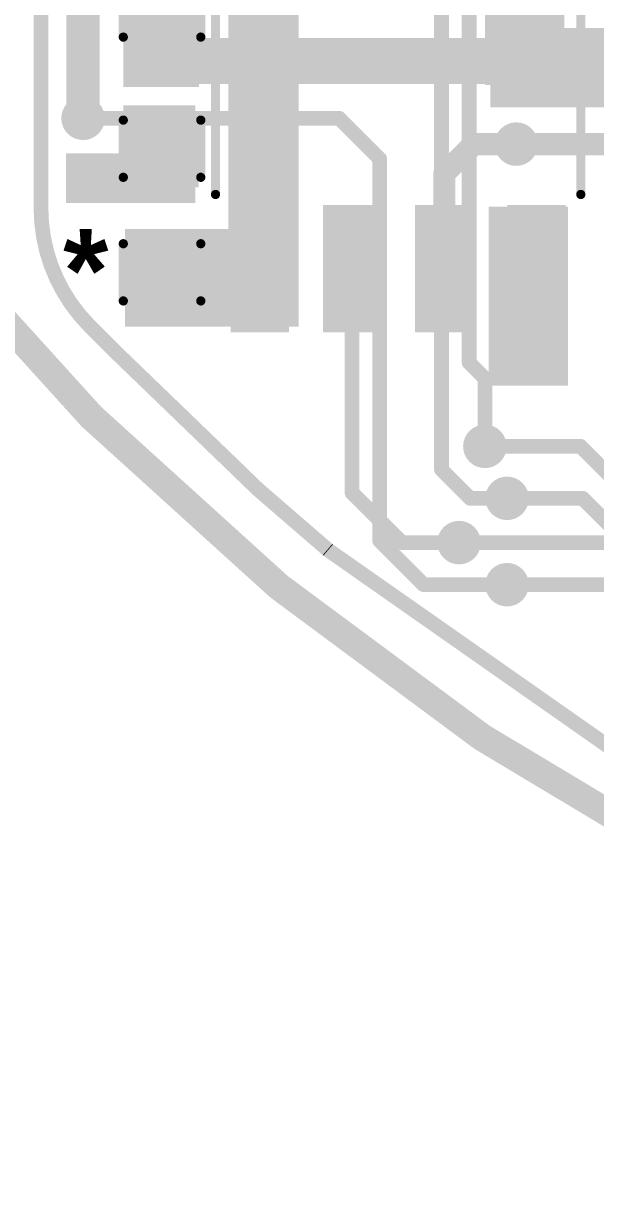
# Model space of a CAD drawing. Header units: millimetres. Extents: x -1.46 to 1.41, y -0.13 to 2.68.
# Drawn here: x -1.025 to -0.715, y -0.126 to 0.505 of the extents above; entities that cross this region are included whole.
import ezdxf

# ---------------------------------------------------------------- set-up
doc = ezdxf.new("R2010")
doc.units = ezdxf.units.MM
doc.header["$MEASUREMENT"] = 0
for name, color, linetype in [('BottomLayer', 5, 'Continuous'), ('BottomOverlay', 54, 'Continuous'), ('BottomPaste', 16, 'Continuous'), ('BottomSolder', 6, 'Continuous'), ('Mechanical2', 216, 'Continuous'), ('TopLayer', 1, 'Continuous'), ('TopSolder', 216, 'Continuous'), ('ViaHoleLayer', 16, 'Continuous')]:
    doc.layers.add(name, color=color, linetype=linetype)
doc.styles.add('Arial', font='arialbd.ttf', dxfattribs={"height": 0.2})

# ---------------------------------------------------------------- blocks, each defined once
blk = doc.blocks.new('SOIC_8_B_18')
at = {"layer": 'BottomLayer'}
for points in [[(-0.136811, 0.063189), (-0.136811, 0.086811), (-0.0757874, 0.086811), (-0.0757874, 0.063189)], [(0.0757874, 0.063189), (0.0757874, 0.086811), (0.136811, 0.086811), (0.136811, 0.063189)], [(-0.136811, 0.01318899999999999), (-0.136811, 0.036811), (-0.0757874, 0.036811), (-0.0757874, 0.01318900000000001)], [(0.0757874, 0.01318899999999999), (0.0757874, 0.036811), (0.136811, 0.036811), (0.136811, 0.01318900000000001)], [(-0.136811, -0.036811), (-0.136811, -0.01318900000000001), (-0.0757874, -0.01318899999999999), (-0.0757874, -0.036811)], [(0.0757874, -0.036811), (0.0757874, -0.01318900000000001), (0.136811, -0.01318899999999999), (0.136811, -0.036811)], [(-0.136811, -0.086811), (-0.136811, -0.063189), (-0.0757874, -0.063189), (-0.0757874, -0.086811)], [(0.0757874, -0.086811), (0.0757874, -0.063189), (0.136811, -0.063189), (0.136811, -0.086811)]]:
    blk.add_hatch(color=5, dxfattribs=at).paths.add_polyline_path(points)
at = {"layer": 'BottomPaste'}
for points in [[(-0.136811, 0.063189), (-0.136811, 0.086811), (-0.0757874, 0.086811), (-0.0757874, 0.063189)], [(0.0757874, 0.063189), (0.0757874, 0.086811), (0.136811, 0.086811), (0.136811, 0.063189)], [(-0.136811, 0.01318899999999999), (-0.136811, 0.036811), (-0.0757874, 0.036811), (-0.0757874, 0.01318900000000001)], [(0.0757874, 0.01318899999999999), (0.0757874, 0.036811), (0.136811, 0.036811), (0.136811, 0.01318900000000001)], [(-0.136811, -0.036811), (-0.136811, -0.01318900000000001), (-0.0757874, -0.01318899999999999), (-0.0757874, -0.036811)], [(0.0757874, -0.036811), (0.0757874, -0.01318900000000001), (0.136811, -0.01318899999999999), (0.136811, -0.036811)], [(-0.136811, -0.086811), (-0.136811, -0.063189), (-0.0757874, -0.063189), (-0.0757874, -0.086811)], [(0.0757874, -0.086811), (0.0757874, -0.063189), (0.136811, -0.063189), (0.136811, -0.086811)]]:
    blk.add_hatch(color=16, dxfattribs=at).paths.add_polyline_path(points)
at = {"layer": 'BottomSolder'}
for points in [[(-0.140811, 0.059189), (-0.140811, 0.090811), (-0.0717874, 0.090811), (-0.0717874, 0.059189)], [(0.0717874, 0.059189), (0.0717874, 0.090811), (0.140811, 0.090811), (0.140811, 0.059189)], [(-0.140811, 0.009188999999999994), (-0.140811, 0.04081099999999999), (-0.0717874, 0.04081100000000001), (-0.0717874, 0.009189000000000006)], [(0.0717874, 0.009188999999999994), (0.0717874, 0.04081099999999999), (0.140811, 0.04081100000000001), (0.140811, 0.009189000000000006)], [(-0.140811, -0.04081100000000001), (-0.140811, -0.009189000000000006), (-0.0717874, -0.009188999999999994), (-0.0717874, -0.04081099999999999)], [(0.0717874, -0.04081100000000001), (0.0717874, -0.009189000000000006), (0.140811, -0.009188999999999994), (0.140811, -0.04081099999999999)], [(-0.140811, -0.090811), (-0.140811, -0.059189), (-0.0717874, -0.059189), (-0.0717874, -0.090811)], [(0.0717874, -0.090811), (0.0717874, -0.059189), (0.140811, -0.059189), (0.140811, -0.090811)]]:
    blk.add_hatch(color=6, dxfattribs=at).paths.add_polyline_path(points)
at = {"layer": 'BottomOverlay', "const_width": 0.005}
for points in [[(0.066, 0.099), (-0.072, 0.099)], [(0.066, -0.099), (-0.072, -0.099)]]:
    blk.add_lwpolyline(points, dxfattribs=at)
at = {"layer": 'BottomOverlay'}
for points, const_width in [([(-0.07325, 0.099, 1), (-0.07075, 0.099, 1)], 0.0025), ([(0.06475, 0.099, 1), (0.06725, 0.099, 1)], 0.0025), ([(-0.1215969, -0.1, 1), (-0.1344031, -0.1, 1)], 0.01), ([(-0.1369031, -0.1, 1), (-0.1319031, -0.1, 1)], 0.005), ([(-0.1240969, -0.1, 1), (-0.1190969, -0.1, 1)], 0.005), ([(-0.07325, -0.099, 1), (-0.07075, -0.099, 1)], 0.0025), ([(0.06475, -0.099, 1), (0.06725, -0.099, 1)], 0.0025)]:
    blk.add_lwpolyline(points, format="xyb", close=True, dxfattribs=dict(at, const_width=const_width))
blk = doc.blocks.new('CAP_0603_B_72')
at = {"layer": 'BottomLayer'}
for points in [[(-0.045, -0.0175), (-0.045, 0.0175), (-0.015, 0.0175), (-0.015, -0.0175)], [(0.015, -0.0175), (0.015, 0.0175), (0.045, 0.0175), (0.045, -0.0175)]]:
    blk.add_hatch(color=5, dxfattribs=at).paths.add_polyline_path(points)
at = {"layer": 'BottomPaste'}
for points in [[(-0.045, -0.0175), (-0.045, 0.0175), (-0.015, 0.0175), (-0.015, -0.0175)], [(0.015, -0.0175), (0.015, 0.0175), (0.045, 0.0175), (0.045, -0.0175)]]:
    blk.add_hatch(color=16, dxfattribs=at).paths.add_polyline_path(points)
at = {"layer": 'BottomSolder'}
for points in [[(-0.0473622, -0.0198622), (-0.0473622, 0.0198622), (-0.0126378, 0.0198622), (-0.0126378, -0.0198622)], [(0.0126378, -0.0198622), (0.0126378, 0.0198622), (0.0473622, 0.0198622), (0.0473622, -0.0198622)]]:
    blk.add_hatch(color=6, dxfattribs=at).paths.add_polyline_path(points)
at = {"layer": 'BottomOverlay', "const_width": 0.005}
for points in [[(-0.018, 0.021), (-0.049, 0.021)], [(-0.049, -0.021), (-0.049, 0.021)], [(0.049, 0.021), (0.018, 0.021)], [(0.049, -0.021), (0.049, 0.021)], [(-0.018, -0.021), (-0.049, -0.021)], [(0.049, -0.021), (0.018, -0.021)]]:
    blk.add_lwpolyline(points, dxfattribs=at)
at = {"layer": 'BottomOverlay', "const_width": 0.0025}
for points in [[(-0.05025, 0.021, 1), (-0.04775, 0.021, 1)], [(-0.05025, 0.021, 1), (-0.04775, 0.021, 1)], [(-0.01925, 0.021, 1), (-0.01675, 0.021, 1)], [(0.01675, 0.021, 1), (0.01925, 0.021, 1)], [(0.04775, 0.021, 1), (0.05025, 0.021, 1)], [(0.04775, 0.021, 1), (0.05025, 0.021, 1)], [(-0.05025, -0.021, 1), (-0.04775, -0.021, 1)], [(-0.05025, -0.021, 1), (-0.04775, -0.021, 1)], [(-0.01925, -0.021, 1), (-0.01675, -0.021, 1)], [(0.01675, -0.021, 1), (0.01925, -0.021, 1)], [(0.04775, -0.021, 1), (0.05025, -0.021, 1)], [(0.04775, -0.021, 1), (0.05025, -0.021, 1)]]:
    blk.add_lwpolyline(points, format="xyb", close=True, dxfattribs=at)
blk = doc.blocks.new('CAP_0603_B_74')
at = {"layer": 'BottomLayer'}
for points in [[(-0.045, -0.0175), (-0.045, 0.0175), (-0.015, 0.0175), (-0.015, -0.0175)], [(0.015, -0.0175), (0.015, 0.0175), (0.045, 0.0175), (0.045, -0.0175)]]:
    blk.add_hatch(color=5, dxfattribs=at).paths.add_polyline_path(points)
at = {"layer": 'BottomPaste'}
for points in [[(-0.045, -0.0175), (-0.045, 0.0175), (-0.015, 0.0175), (-0.015, -0.0175)], [(0.015, -0.0175), (0.015, 0.0175), (0.045, 0.0175), (0.045, -0.0175)]]:
    blk.add_hatch(color=16, dxfattribs=at).paths.add_polyline_path(points)
at = {"layer": 'BottomSolder'}
for points in [[(-0.0473622, -0.0198622), (-0.0473622, 0.0198622), (-0.0126378, 0.0198622), (-0.0126378, -0.0198622)], [(0.0126378, -0.0198622), (0.0126378, 0.0198622), (0.0473622, 0.0198622), (0.0473622, -0.0198622)]]:
    blk.add_hatch(color=6, dxfattribs=at).paths.add_polyline_path(points)
at = {"layer": 'BottomOverlay', "const_width": 0.005}
for points in [[(-0.049, 0.021), (-0.049, -0.021)], [(-0.049, 0.021), (-0.018, 0.021)], [(0.018, 0.021), (0.049, 0.021)], [(0.049, 0.021), (0.049, -0.021)], [(-0.049, -0.021), (-0.018, -0.021)], [(0.018, -0.021), (0.049, -0.021)]]:
    blk.add_lwpolyline(points, dxfattribs=at)
at = {"layer": 'BottomOverlay', "const_width": 0.0025}
for points in [[(-0.05025, 0.021, 1), (-0.04775, 0.021, 1)], [(-0.05025, 0.021, 1), (-0.04775, 0.021, 1)], [(-0.01925, 0.021, 1), (-0.01675, 0.021, 1)], [(0.01675, 0.021, 1), (0.01925, 0.021, 1)], [(0.04775, 0.021, 1), (0.05025, 0.021, 1)], [(0.04775, 0.021, 1), (0.05025, 0.021, 1)], [(-0.05025, -0.021, 1), (-0.04775, -0.021, 1)], [(-0.05025, -0.021, 1), (-0.04775, -0.021, 1)], [(-0.01925, -0.021, 1), (-0.01675, -0.021, 1)], [(0.01675, -0.021, 1), (0.01925, -0.021, 1)], [(0.04775, -0.021, 1), (0.05025, -0.021, 1)], [(0.04775, -0.021, 1), (0.05025, -0.021, 1)]]:
    blk.add_lwpolyline(points, format="xyb", close=True, dxfattribs=at)

msp = doc.modelspace()

# ---------------------------------------------------------------- hatches: boundary and pattern name
at = {"layer": 'BottomLayer'}
for points in [[(-0.775, 0.471), (-0.732, 0.471), (-0.732, 0.616), (-0.775, 0.616)], [(-0.876, 0.5430002), (-0.914, 0.5430002), (-0.914, 0.3400002), (-0.876, 0.3400002)], [(-0.971, 0.47), (-0.93, 0.47), (-0.93, 0.532), (-0.971, 0.532)], [(-0.932, 0.4600002), (-0.9709998, 0.4600002), (-0.9709998, 0.4070002), (-0.932, 0.4070002)], [(-0.9319999, 0.4069999), (-0.9319999, 0.4339999), (-1.0019999, 0.4339999), (-1.0019999, 0.4069999)], [(-0.773, 0.308), (-0.73, 0.308), (-0.73, 0.405), (-0.773, 0.405)], [(-0.97, 0.34), (-0.882, 0.34), (-0.882, 0.393), (-0.97, 0.393)]]:
    msp.add_hatch(color=5, dxfattribs=at).paths.add_polyline_path(points)
h = msp.add_hatch(color=5, dxfattribs=at)
edge = h.paths.add_edge_path()
edge.add_arc((-0.948, 0.484), 0.011811, 0, 360)
h = msp.add_hatch(color=5, dxfattribs=at)
edge = h.paths.add_edge_path()
edge.add_arc((-0.8274205, 0.484), 0.011811, 0, 360)
h = msp.add_hatch(color=5, dxfattribs=at)
edge = h.paths.add_edge_path()
edge.add_arc((-0.759, 0.484), 0.011811, 0, 360)
h = msp.add_hatch(color=5, dxfattribs=at)
edge = h.paths.add_edge_path()
edge.add_arc((-0.9928109, 0.453), 0.011811, 0, 360)
h = msp.add_hatch(color=5, dxfattribs=at)
edge = h.paths.add_edge_path()
edge.add_arc((-0.758, 0.439), 0.011811, 0, 360)
h = msp.add_hatch(color=5, dxfattribs=at)
edge = h.paths.add_edge_path()
edge.add_arc((-0.9884486, 0.420189), 0.011811, 0, 360)
h = msp.add_hatch(color=5, dxfattribs=at)
edge = h.paths.add_edge_path()
edge.add_arc((-0.751, 0.324), 0.011811, 0, 360)
h = msp.add_hatch(color=5, dxfattribs=at)
edge = h.paths.add_edge_path()
edge.add_arc((-0.775, 0.2751728), 0.011811, 0, 360)
h = msp.add_hatch(color=5, dxfattribs=at)
edge = h.paths.add_edge_path()
edge.add_arc((-0.763, 0.247), 0.011811, 0, 360)
h = msp.add_hatch(color=5, dxfattribs=at)
edge = h.paths.add_edge_path()
edge.add_arc((-0.789, 0.223), 0.011811, 0, 360)
h = msp.add_hatch(color=5, dxfattribs=at)
edge = h.paths.add_edge_path()
edge.add_arc((-0.763, 0.200189), 0.011811, 0, 360)
at = {"layer": 'BottomSolder'}
h = msp.add_hatch(color=6, dxfattribs=at)
edge = h.paths.add_edge_path()
edge.add_arc((-0.948, 0.484), 0.0059055, 0, 360)
h = msp.add_hatch(color=6, dxfattribs=at)
edge = h.paths.add_edge_path()
edge.add_arc((-0.8274205, 0.484), 0.0059055, 0, 360)
h = msp.add_hatch(color=6, dxfattribs=at)
edge = h.paths.add_edge_path()
edge.add_arc((-0.759, 0.484), 0.0059055, 0, 360)
h = msp.add_hatch(color=6, dxfattribs=at)
edge = h.paths.add_edge_path()
edge.add_arc((-0.9928109, 0.453), 0.0059055, 0, 360)
h = msp.add_hatch(color=6, dxfattribs=at)
edge = h.paths.add_edge_path()
edge.add_arc((-0.758, 0.439), 0.0059055, 0, 360)
h = msp.add_hatch(color=6, dxfattribs=at)
edge = h.paths.add_edge_path()
edge.add_arc((-0.9884486, 0.420189), 0.0059055, 0, 360)
h = msp.add_hatch(color=6, dxfattribs=at)
edge = h.paths.add_edge_path()
edge.add_arc((-0.751, 0.324), 0.0059055, 0, 360)
h = msp.add_hatch(color=6, dxfattribs=at)
edge = h.paths.add_edge_path()
edge.add_arc((-0.775, 0.2751728), 0.0059055, 0, 360)
h = msp.add_hatch(color=6, dxfattribs=at)
edge = h.paths.add_edge_path()
edge.add_arc((-0.763, 0.247), 0.0059055, 0, 360)
h = msp.add_hatch(color=6, dxfattribs=at)
edge = h.paths.add_edge_path()
edge.add_arc((-0.789, 0.223), 0.0059055, 0, 360)
h = msp.add_hatch(color=6, dxfattribs=at)
edge = h.paths.add_edge_path()
edge.add_arc((-0.763, 0.200189), 0.0059055, 0, 360)
at = {"layer": 'TopLayer'}
for points in [[(-0.772, 0.459), (-0.635, 0.459), (-0.635, 0.502), (-0.772, 0.502)], [(-0.467, 0.4920002), (-0.772, 0.4920002), (-0.772, 0.4735354), (-0.467, 0.4735354)]]:
    msp.add_hatch(color=1, dxfattribs=at).paths.add_polyline_path(points)
h = msp.add_hatch(color=1, dxfattribs=at)
edge = h.paths.add_edge_path()
edge.add_arc((-0.948, 0.484), 0.011811, 0, 360)
h = msp.add_hatch(color=1, dxfattribs=at)
edge = h.paths.add_edge_path()
edge.add_arc((-0.8274205, 0.484), 0.011811, 0, 360)
h = msp.add_hatch(color=1, dxfattribs=at)
edge = h.paths.add_edge_path()
edge.add_arc((-0.759, 0.484), 0.011811, 0, 360)
h = msp.add_hatch(color=1, dxfattribs=at)
edge = h.paths.add_edge_path()
edge.add_arc((-0.9928109, 0.453), 0.011811, 0, 360)
h = msp.add_hatch(color=1, dxfattribs=at)
edge = h.paths.add_edge_path()
edge.add_arc((-0.758, 0.439), 0.011811, 0, 360)
h = msp.add_hatch(color=1, dxfattribs=at)
edge = h.paths.add_edge_path()
edge.add_arc((-0.9884486, 0.420189), 0.011811, 0, 360)
h = msp.add_hatch(color=1, dxfattribs=at)
edge = h.paths.add_edge_path()
edge.add_arc((-0.751, 0.324), 0.011811, 0, 360)
h = msp.add_hatch(color=1, dxfattribs=at)
edge = h.paths.add_edge_path()
edge.add_arc((-0.775, 0.2751728), 0.011811, 0, 360)
h = msp.add_hatch(color=1, dxfattribs=at)
edge = h.paths.add_edge_path()
edge.add_arc((-0.763, 0.247), 0.011811, 0, 360)
h = msp.add_hatch(color=1, dxfattribs=at)
edge = h.paths.add_edge_path()
edge.add_arc((-0.789, 0.223), 0.011811, 0, 360)
h = msp.add_hatch(color=1, dxfattribs=at)
edge = h.paths.add_edge_path()
edge.add_arc((-0.763, 0.200189), 0.011811, 0, 360)
at = {"layer": 'TopSolder'}
h = msp.add_hatch(color=216, dxfattribs=at)
edge = h.paths.add_edge_path()
edge.add_arc((-0.948, 0.484), 0.0059055, 0, 360)
h = msp.add_hatch(color=216, dxfattribs=at)
edge = h.paths.add_edge_path()
edge.add_arc((-0.8274205, 0.484), 0.0059055, 0, 360)
h = msp.add_hatch(color=216, dxfattribs=at)
edge = h.paths.add_edge_path()
edge.add_arc((-0.759, 0.484), 0.0059055, 0, 360)
h = msp.add_hatch(color=216, dxfattribs=at)
edge = h.paths.add_edge_path()
edge.add_arc((-0.9928109, 0.453), 0.0059055, 0, 360)
h = msp.add_hatch(color=216, dxfattribs=at)
edge = h.paths.add_edge_path()
edge.add_arc((-0.758, 0.439), 0.0059055, 0, 360)
h = msp.add_hatch(color=216, dxfattribs=at)
edge = h.paths.add_edge_path()
edge.add_arc((-0.9884486, 0.420189), 0.0059055, 0, 360)
h = msp.add_hatch(color=216, dxfattribs=at)
edge = h.paths.add_edge_path()
edge.add_arc((-0.751, 0.324), 0.0059055, 0, 360)
h = msp.add_hatch(color=216, dxfattribs=at)
edge = h.paths.add_edge_path()
edge.add_arc((-0.775, 0.2751728), 0.0059055, 0, 360)
h = msp.add_hatch(color=216, dxfattribs=at)
edge = h.paths.add_edge_path()
edge.add_arc((-0.763, 0.247), 0.0059055, 0, 360)
h = msp.add_hatch(color=216, dxfattribs=at)
edge = h.paths.add_edge_path()
edge.add_arc((-0.789, 0.223), 0.0059055, 0, 360)
h = msp.add_hatch(color=216, dxfattribs=at)
edge = h.paths.add_edge_path()
edge.add_arc((-0.763, 0.200189), 0.0059055, 0, 360)
at = {"layer": 'ViaHoleLayer'}
h = msp.add_hatch(color=16, dxfattribs=at)
edge = h.paths.add_edge_path()
edge.add_arc((-0.948, 0.484), 0.0059055, 0, 360)
h = msp.add_hatch(color=16, dxfattribs=at)
edge = h.paths.add_edge_path()
edge.add_arc((-0.8274205, 0.484), 0.0059055, 0, 360)
h = msp.add_hatch(color=16, dxfattribs=at)
edge = h.paths.add_edge_path()
edge.add_arc((-0.759, 0.484), 0.0059055, 0, 360)
h = msp.add_hatch(color=16, dxfattribs=at)
edge = h.paths.add_edge_path()
edge.add_arc((-0.9928109, 0.453), 0.0059055, 0, 360)
h = msp.add_hatch(color=16, dxfattribs=at)
edge = h.paths.add_edge_path()
edge.add_arc((-0.758, 0.439), 0.0059055, 0, 360)
h = msp.add_hatch(color=16, dxfattribs=at)
edge = h.paths.add_edge_path()
edge.add_arc((-0.9884486, 0.420189), 0.0059055, 0, 360)
h = msp.add_hatch(color=16, dxfattribs=at)
edge = h.paths.add_edge_path()
edge.add_arc((-0.751, 0.324), 0.0059055, 0, 360)
h = msp.add_hatch(color=16, dxfattribs=at)
edge = h.paths.add_edge_path()
edge.add_arc((-0.775, 0.2751728), 0.0059055, 0, 360)
h = msp.add_hatch(color=16, dxfattribs=at)
edge = h.paths.add_edge_path()
edge.add_arc((-0.763, 0.247), 0.0059055, 0, 360)
h = msp.add_hatch(color=16, dxfattribs=at)
edge = h.paths.add_edge_path()
edge.add_arc((-0.789, 0.223), 0.0059055, 0, 360)
h = msp.add_hatch(color=16, dxfattribs=at)
edge = h.paths.add_edge_path()
edge.add_arc((-0.763, 0.200189), 0.0059055, 0, 360)

# ---------------------------------------------------------------- linework, layer by layer
at = {"layer": 'BottomLayer'}
for points, const_width in [([(-1.0156219, 0.404271), (-1.0156219, 0.9583781)], 0.008), ([(-0.9928109, 0.453), (-0.9928109, 0.6301891)], 0.018), ([(-0.8274205, 0.484), (-0.76, 0.484)], 0.025), ([(-0.797, 0.423), (-0.781, 0.439)], 0.012), ([(-0.781, 0.439), (-0.758, 0.439)], 0.012), ([(-0.797, 0.3714016), (-0.797, 0.423)], 0.012), ([(-0.897, 0.3714016), (-0.895, 0.3734016)], 0.025), ([(-0.753, 0.377), (-0.747, 0.371)], 0.022), ([(-0.747, 0.324), (-0.747, 0.371)], 0.022), ([(-0.847, 0.2500001), (-0.847, 0.3714016)], 0.008), ([(-0.9891239, 0.3402992), (-0.9744407, 0.325616)], 0.008), ([(-0.9744407, 0.325616), (-0.8979181, 0.2517812)], 0.008), ([(-0.775, 0.2751728), (-0.7231728, 0.2751728)], 0.008), ([(-0.7231728, 0.2751728), (-0.593, 0.145)], 0.008), ([(-0.8979181, 0.2517812), (-0.8979179, 0.2517811)], 0.008), ([(-0.8979179, 0.2517811), (-0.8602731, 0.2192412)], 0.008), ([(-0.847, 0.2500001), (-0.8199999, 0.223)], 0.008), ([(-0.763, 0.247), (-0.7219999, 0.247)], 0.008), ([(-0.7219999, 0.247), (-0.6049999, 0.13)], 0.008), ([(-0.8199999, 0.223), (-0.789, 0.223)], 0.008), ([(-0.8602731, 0.2192412), (-0.8599651, 0.2189751)], 0.008), ([(-0.8599651, 0.2189751), (-0.6907849, 0.1004478)], 0.008), ([(-0.763, 0.200189), (-0.7001889, 0.200189)], 0.008)]:
    msp.add_lwpolyline(points, dxfattribs=dict(at, const_width=const_width))
for points, const_width in [([(-0.8336705, 0.484, 1), (-0.8211705, 0.484, 1)], 0.0125), ([(-0.76625, 0.484, 1), (-0.75375, 0.484, 1)], 0.0125), ([(-0.9973109, 0.453, 1), (-0.9883109, 0.453, 1)], 0.009), ([(-0.784, 0.439, 1), (-0.778, 0.439, 1)], 0.006), ([(-0.784, 0.439, 1), (-0.778, 0.439, 1)], 0.006), ([(-0.761, 0.439, 1), (-0.755, 0.439, 1)], 0.006), ([(-0.8, 0.423, 1), (-0.794, 0.423, 1)], 0.006), ([(-0.8, 0.423, 1), (-0.794, 0.423, 1)], 0.006), ([(-1.0176219, 0.404271, 1), (-1.0136219, 0.404271, 1)], 0.004), ([(-1.0176219, 0.404271, 1), (-1.0136219, 0.404271, 1)], 0.004), ([(-0.90125, 0.3734016, 1), (-0.88875, 0.3734016, 1)], 0.0125), ([(-0.7585, 0.377, 1), (-0.7475, 0.377, 1)], 0.011), ([(-0.90325, 0.3714016, 1), (-0.89075, 0.3714016, 1)], 0.0125), ([(-0.7525, 0.371, 1), (-0.7415, 0.371, 1)], 0.011), ([(-0.7525, 0.371, 1), (-0.7415, 0.371, 1)], 0.011), ([(-0.849, 0.3714016, 1), (-0.845, 0.3714016, 1)], 0.004), ([(-0.8, 0.3714016, 1), (-0.794, 0.3714016, 1)], 0.006), ([(-0.9911239, 0.3402992, 1), (-0.9871239, 0.3402992, 1)], 0.004), ([(-0.9911239, 0.3402992, 1), (-0.9871239, 0.3402992, 1)], 0.004), ([(-0.7525, 0.324, 1), (-0.7415, 0.324, 1)], 0.011), ([(-0.9764407, 0.325616, 1), (-0.9724407, 0.325616, 1)], 0.004), ([(-0.9764407, 0.325616, 1), (-0.9724407, 0.325616, 1)], 0.004), ([(-0.777, 0.2751728, 1), (-0.773, 0.2751728, 1)], 0.004), ([(-0.7251728, 0.2751728, 1), (-0.7211728, 0.2751728, 1)], 0.004), ([(-0.7251728, 0.2751728, 1), (-0.7211728, 0.2751728, 1)], 0.004), ([(-0.8999181, 0.2517812, 1), (-0.8959181, 0.2517812, 1)], 0.004), ([(-0.8999181, 0.2517812, 1), (-0.8959181, 0.2517812, 1)], 0.004), ([(-0.8999179, 0.2517811, 1), (-0.8959179, 0.2517811, 1)], 0.004), ([(-0.8999179, 0.2517811, 1), (-0.8959179, 0.2517811, 1)], 0.004), ([(-0.849, 0.2500001, 1), (-0.845, 0.2500001, 1)], 0.004), ([(-0.849, 0.2500001, 1), (-0.845, 0.2500001, 1)], 0.004), ([(-0.765, 0.247, 1), (-0.761, 0.247, 1)], 0.004), ([(-0.7239999, 0.247, 1), (-0.7199999, 0.247, 1)], 0.004), ([(-0.7239999, 0.247, 1), (-0.7199999, 0.247, 1)], 0.004), ([(-0.8219999, 0.223, 1), (-0.8179999, 0.223, 1)], 0.004), ([(-0.8219999, 0.223, 1), (-0.8179999, 0.223, 1)], 0.004), ([(-0.791, 0.223, 1), (-0.787, 0.223, 1)], 0.004), ([(-0.8622731, 0.2192412, 1), (-0.8582731, 0.2192412, 1)], 0.004), ([(-0.8622731, 0.2192412, 1), (-0.8582731, 0.2192412, 1)], 0.004), ([(-0.8619651, 0.2189751, 1), (-0.8579651, 0.2189751, 1)], 0.004), ([(-0.8619651, 0.2189751, 1), (-0.8579651, 0.2189751, 1)], 0.004), ([(-0.765, 0.200189, 1), (-0.761, 0.200189, 1)], 0.004)]:
    msp.add_lwpolyline(points, format="xyb", close=True, dxfattribs=dict(at, const_width=const_width))
at = {"layer": 'BottomLayer', "const_width": 0.008}
msp.add_lwpolyline([(-0.9891239, 0.3402992, -0.198912367379658), (-1.0156219, 0.404271)], format="xyb", dxfattribs=at)
at = {"layer": 'Mechanical2', "const_width": 0.015}
msp.add_lwpolyline([(1.3976378, 1.279528, 1), (-1.3976378, 1.279528, 1)], format="xyb", close=True, dxfattribs=at)
at = {"layer": 'TopLayer'}
for points, const_width in [([(-0.7835, 0.3205), (-0.7835, 0.6325001)], 0.008), ([(-0.7985, 0.2625001), (-0.7985, 0.6245)], 0.008), ([(-0.948, 0.484), (-0.8274205, 0.484)], 0.025), ([(-0.748, 0.472), (-0.674396, 0.472)], 0.025), ([(-0.9928109, 0.453), (-0.8539998, 0.453)], 0.008), ([(-0.8539998, 0.453), (-0.832, 0.4310002)], 0.008), ([(-0.758, 0.439), (-0.7, 0.439)], 0.012), ([(-0.832, 0.224), (-0.832, 0.4310002)], 0.008), ([(-0.7835, 0.3205), (-0.775, 0.312)], 0.008), ([(-0.775, 0.2751728), (-0.775, 0.312)], 0.008), ([(-0.7985, 0.2625001), (-0.7829999, 0.247)], 0.008), ([(-0.7829999, 0.247), (-0.763, 0.247)], 0.008), ([(-0.832, 0.224), (-0.808189, 0.200189)], 0.008), ([(-0.789, 0.223), (-0.7059999, 0.223)], 0.008), ([(-0.808189, 0.200189), (-0.763, 0.200189)], 0.008)]:
    msp.add_lwpolyline(points, dxfattribs=dict(at, const_width=const_width))
for points, const_width in [([(-0.95425, 0.484, 1), (-0.94175, 0.484, 1)], 0.0125), ([(-0.8336705, 0.484, 1), (-0.8211705, 0.484, 1)], 0.0125), ([(-0.75425, 0.472, 1), (-0.74175, 0.472, 1)], 0.0125), ([(-0.9948109, 0.453, 1), (-0.9908109, 0.453, 1)], 0.004), ([(-0.8559998, 0.453, 1), (-0.8519998, 0.453, 1)], 0.004), ([(-0.8559998, 0.453, 1), (-0.8519998, 0.453, 1)], 0.004), ([(-0.761, 0.439, 1), (-0.755, 0.439, 1)], 0.006), ([(-0.834, 0.4310002, 1), (-0.83, 0.4310002, 1)], 0.004), ([(-0.834, 0.4310002, 1), (-0.83, 0.4310002, 1)], 0.004), ([(-0.7855, 0.3205, 1), (-0.7815, 0.3205, 1)], 0.004), ([(-0.7855, 0.3205, 1), (-0.7815, 0.3205, 1)], 0.004), ([(-0.777, 0.312, 1), (-0.773, 0.312, 1)], 0.004), ([(-0.777, 0.312, 1), (-0.773, 0.312, 1)], 0.004), ([(-0.777, 0.2751728, 1), (-0.773, 0.2751728, 1)], 0.004), ([(-0.8005, 0.2625001, 1), (-0.7965, 0.2625001, 1)], 0.004), ([(-0.8005, 0.2625001, 1), (-0.7965, 0.2625001, 1)], 0.004), ([(-0.7849999, 0.247, 1), (-0.7809999, 0.247, 1)], 0.004), ([(-0.7849999, 0.247, 1), (-0.7809999, 0.247, 1)], 0.004), ([(-0.765, 0.247, 1), (-0.761, 0.247, 1)], 0.004), ([(-0.834, 0.224, 1), (-0.83, 0.224, 1)], 0.004), ([(-0.834, 0.224, 1), (-0.83, 0.224, 1)], 0.004), ([(-0.791, 0.223, 1), (-0.787, 0.223, 1)], 0.004), ([(-0.810189, 0.200189, 1), (-0.806189, 0.200189, 1)], 0.004), ([(-0.810189, 0.200189, 1), (-0.806189, 0.200189, 1)], 0.004), ([(-0.765, 0.200189, 1), (-0.761, 0.200189, 1)], 0.004)]:
    msp.add_lwpolyline(points, format="xyb", close=True, dxfattribs=dict(at, const_width=const_width))

# ---------------------------------------------------------------- block references
for name, p, rotation in [('SOIC_8_B_18', (-0.822, 0.4777008), 270), ('CAP_0603_B_72', (-0.95, 0.546), 270), ('CAP_0603_B_74', (-0.95, 0.403), 90)]:
    msp.add_blockref(name, p, dxfattribs=dict(rotation=rotation))

# ---------------------------------------------------------------- texts
at = {"layer": 'BottomOverlay', "style": 'Arial', "text_generation_flag": 2}
msp.add_text('*', height=0.045, rotation=360, dxfattribs=at).set_placement((-0.979, 0.348))

doc.saveas('drawing.dxf')
